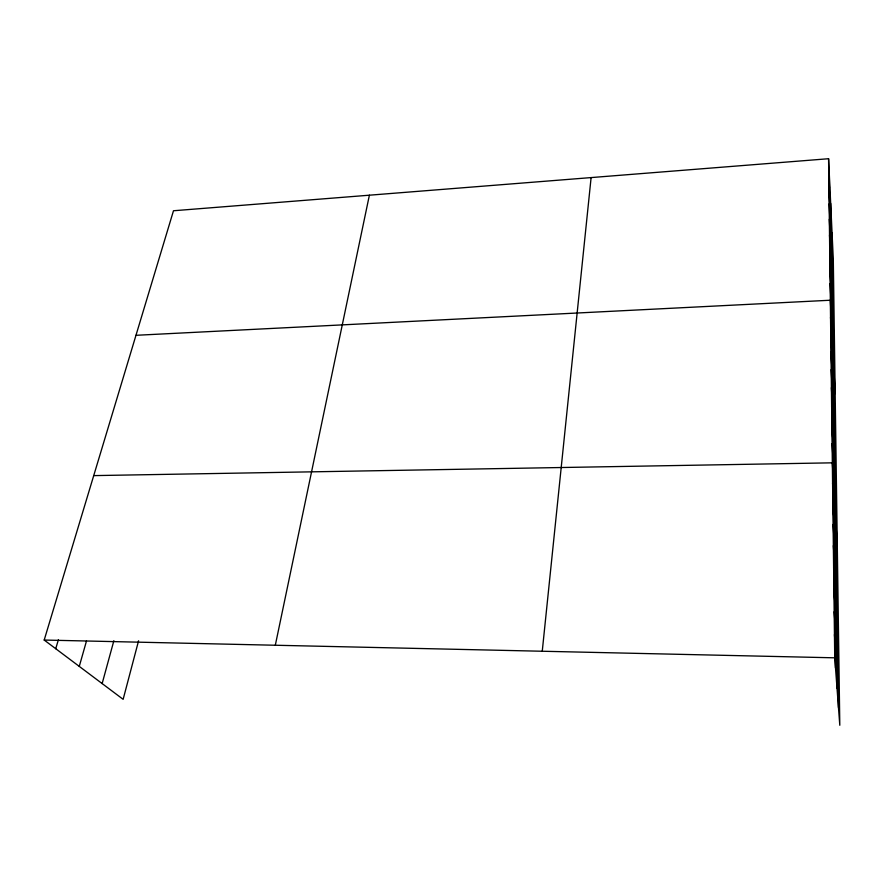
<?xml version="1.0" encoding="UTF-8"?>
<svg xmlns="http://www.w3.org/2000/svg" width="884" height="884" viewBox="0 0 884 884"><rect width="100%" height="100%" fill="white"/><g stroke="black" fill="none" stroke-linecap="round" stroke-linejoin="round"><path stroke-width="1.33" d="M542.257 651.243L591.109 177.585M275.311 645.243L369.39 195.198M138.578 640.789L123.141 699.332L44.2 640.049L173.485 210.757L828.584 158.722L833.303 259.421L839.8 725.278L834.739 657.818L828.584 158.722M102.146 683.575L113.87 640.712M79.273 666.392L86.488 640.999M55.736 648.712L58.388 639.762M135.981 335.301L830.33 300.228L835.17 393.59M93.726 475.614L832.33 462.829L837.292 545.704M44.2 640.049L834.739 657.818M834.452 634.568L835.203 644.867M834.164 611.739L834.916 622.314M833.888 589.319L834.64 600.159M833.358 545.66L834.098 556.997M833.623 567.296L834.363 578.39M833.093 524.411L833.833 535.98M832.839 503.526L833.568 515.317M832.584 483.007L833.314 495.007M832.098 443.569L832.827 455.978M831.866 424.629L832.584 437.215M831.402 387.667L832.131 400.596M831.634 405.999L832.352 418.762M830.96 351.854L831.678 365.103M831.181 369.623L831.899 382.706M830.54 317.168L831.247 330.704M830.75 334.384L831.468 347.777M829.921 267.112L830.629 281.035M830.12 283.543L830.827 297.344M829.325 219.276L830.021 233.553M829.524 234.978L830.22 249.144M829.722 250.923L830.419 264.979M828.761 173.529L829.457 188.104M828.949 188.557L829.645 203.044M829.137 203.806L829.833 218.182M832.043 232.569L838.474 707.576M830.673 203.364L837.004 688.095M829.269 173.397L835.49 667.84"/></g></svg>
